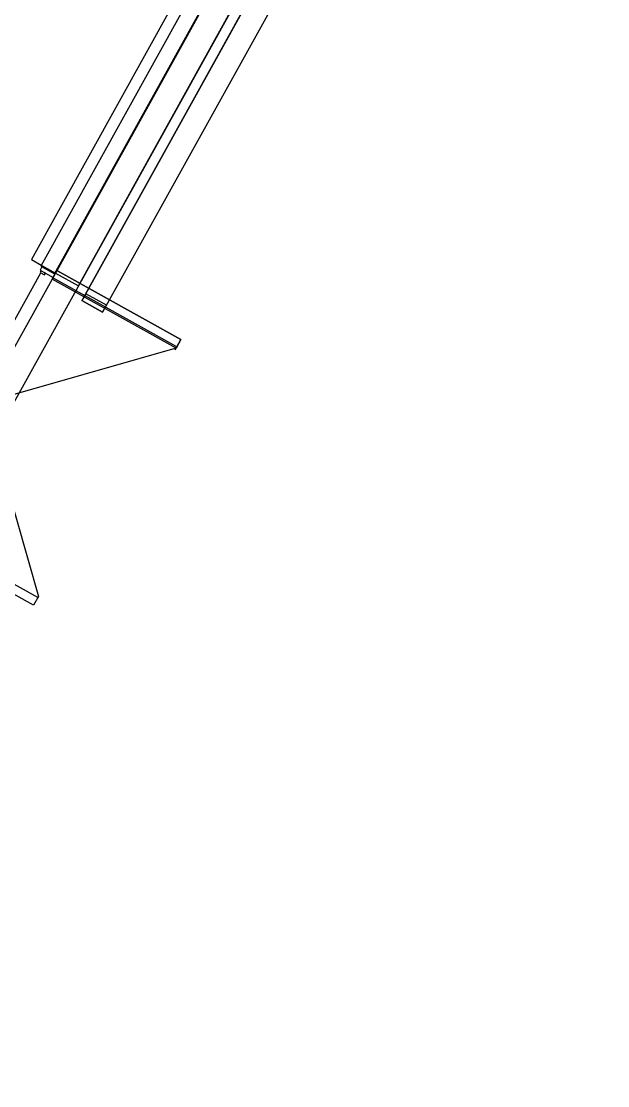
# Model space of a CAD drawing. Header units: metres. Extents: x 2.3 to 42.8, y 0.9 to 31.9.
# Drawn here: x 36.241 to 37.706, y 20.21 to 22.866 of the extents above; entities that cross this region are included whole.
import ezdxf

# ---------------------------------------------------------------- set-up
doc = ezdxf.new("R2010")
doc.units = ezdxf.units.M
doc.layers.add('ARREDI', color=9, linetype='Continuous')
doc.layers.add('PARETI_STRUTTURE', color=7, linetype='Continuous')

msp = doc.modelspace()

# ---------------------------------------------------------------- linework, layer by layer
at = {"layer": 'ARREDI'}
for points in [[(36.7122, 23.014), (36.7111, 23.0146), (36.2894, 22.255), (36.3238, 22.2359)], [(36.3238, 22.2359), (36.7446, 22.9938)], [(36.3969, 22.178), (36.8365, 22.9698)]]:
    msp.add_lwpolyline(points, dxfattribs=at)
msp.add_lwpolyline([(36.8365, 22.9698), (36.3969, 22.178), (36.3973, 22.1778), (36.8369, 22.9696)], close=True, dxfattribs=at)
at = {"layer": 'PARETI_STRUTTURE'}
for points in [[(33.7734, 17.6404), (37.6425, 24.6087)], [(37.7058, 24.588), (33.0727, 16.2438)], [(36.6921, 23.0387), (36.2661, 22.2714), (36.2919, 22.257)], [(36.7122, 23.014), (36.7111, 23.0146), (36.2894, 22.255), (36.3238, 22.2359)], [(36.3263, 22.2379), (36.3835, 22.2062), (36.8095, 22.9735), (36.7524, 23.0052)], [(36.3238, 22.2359), (36.7446, 22.9938)], [(36.402, 22.1864), (36.8321, 22.961)], [(36.8933, 22.9495), (36.4441, 22.1406)], [(35.9456, 21.6188), (36.2897, 22.2385)], [(36.6252, 22.0463), (36.6398, 22.0725), (36.3299, 22.2445), (36.6398, 22.0725), (36.6277, 22.0508), (36.1459, 21.913), (36.2837, 21.4311), (36.2716, 21.4095), (35.9618, 21.5815)], [(36.2925, 22.2533), (36.2878, 22.2449), (36.3202, 22.2269)], [(36.2919, 22.2571), (36.3263, 22.2379)], [(36.3179, 22.2228), (36.3299, 22.2445)], [(36.3202, 22.2269), (36.3263, 22.2379), (36.3253, 22.2385)], [(36.6277, 22.0508), (36.3179, 22.2228)], [(36.6294, 22.0539), (36.3196, 22.2259)], [(36.4441, 22.1405), (36.3925, 22.1692)], [(36.282, 21.4281), (35.9721, 21.6001)]]:
    msp.add_lwpolyline(points, dxfattribs=at)
for points in [[(36.3011, 22.2375), (36.2901, 22.2436), (36.2878, 22.2395), (36.2988, 22.2334)], [(36.402, 22.1864), (36.3925, 22.1692), (36.4441, 22.1406), (36.4537, 22.1578)]]:
    msp.add_lwpolyline(points, close=True, dxfattribs=at)

doc.saveas('drawing.dxf')
